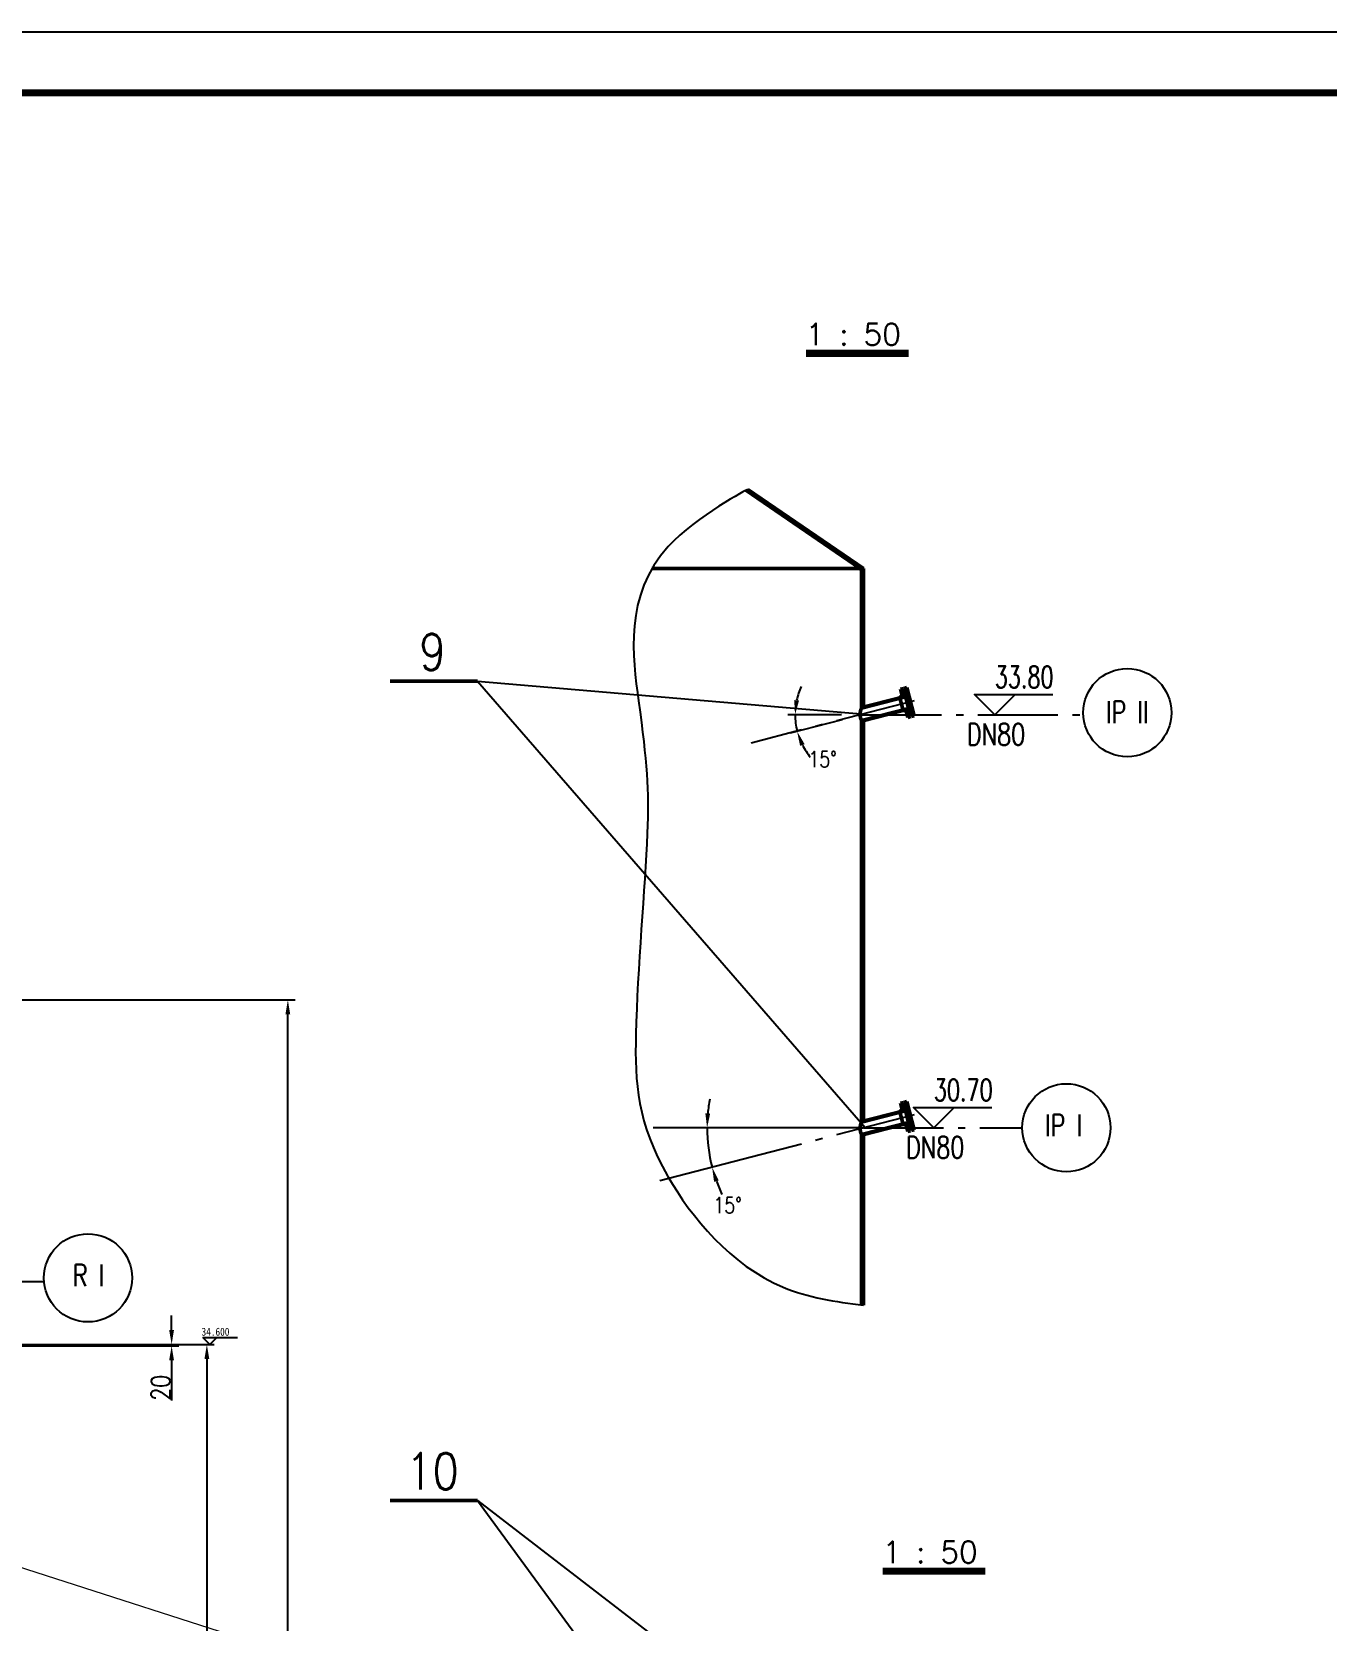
# Model space of a CAD drawing. Header units: inches. Extents: x 17 to 118917, y 16 to 84116.
# Drawn here: x 33260 to 51085, y 62234 to 84116 of the extents above; entities that cross this region are included whole.
import ezdxf
from ezdxf.enums import TextEntityAlignment as Align

# ---------------------------------------------------------------- set-up
doc = ezdxf.new("R2010")
doc.units = ezdxf.units.IN
doc.header["$MEASUREMENT"] = 0
doc.linetypes.add('AUSGEZOGEN', pattern=[0])
doc.linetypes.add('STRICHPKT2', pattern=[1.6, 1.1, -0.2, 0.1, -0.2])
doc.layers.get('DEFPOINTS').update_dxf_attribs({"color": 6})
for name, color, linetype in [('01TEXT', 4, 'Continuous'), ('02ACHSE', 3, 'STRICHPKT2'), ('02BEMASS', 3, 'AUSGEZOGEN'), ('02TEXT', 3, 'AUSGEZOGEN'), ('1', 2, 'Continuous'), ('D', 4, 'Continuous'), ('GRID', 7, 'Continuous'), ('PART1', 7, 'Continuous')]:
    doc.layers.add(name, color=color, linetype=linetype)
for name, color, linetype, lineweight in [('05KOMP', 1, 'AUSGEZOGEN', 50), ('2', 1, 'Continuous', 50), ('细实线', 4, 'Continuous', 20)]:
    doc.layers.add(name, color=color, linetype=linetype, lineweight=lineweight)
doc.styles.add('HYS', font='romans.shx', dxfattribs={"width": 0.85, "bigfont": 'tcc_hzdx.shx'})
doc.styles.add('HZ', font='txt.shx', dxfattribs={"width": 0.8, "bigfont": 'hzdx.shx'})
doc.styles.add('HZA', font='romans.shx', dxfattribs={"width": 0.75, "bigfont": 'tcc_hzdx.shx'})
doc.styles.add('HZTXT', font='romans.shx', dxfattribs={"width": 0.7, "bigfont": 'tcc_hzdx.shx'})
doc.dimstyles.new('ISO-25', dxfattribs={"dimtxt": 220, "dimasz": 200, "dimexe": 100, "dimexo": 0.625, "dimgap": 20, "dimtad": 1, "dimdec": 1, "dimtxsty": 'HZ', "dimcen": 2.5, "dimadec": 0, "dimazin": 0, "dimtfac": 1, "dimtdec": 1, "dimtmove": 0, "dimatfit": 3, "dimfxl": 0, "dimarcsym": 0})
doc.dimstyles.new('ISO-25$2', dxfattribs={"dimtxt": 220, "dimasz": 200, "dimexe": 100, "dimexo": 0.625, "dimgap": 20, "dimtad": 1, "dimtih": 1, "dimtoh": 1, "dimdec": 1, "dimtxsty": 'HZ', "dimcen": 2.5, "dimadec": 0, "dimazin": 0, "dimtfac": 1, "dimtdec": 1, "dimtmove": 0, "dimatfit": 3, "dimfxl": 0, "dimarcsym": 0})

# ---------------------------------------------------------------- blocks, each defined once
blk = doc.blocks.new('*D111')
at = {"layer": 'DEFPOINTS', "color": 0}
for p in [(41809, 69025), (42812, 69025), (42559, 68843), (43160, 68624), (41902, 68298)]:
    blk.add_point(p, dxfattribs=at)
at = {"layer": '细实线', "color": 0, "lineweight": -2}
for start, end in [(169.341, 174.6705), (180, 194.561), (199.8905, 205.22)]:
    blk.add_arc((44703, 69025), 2151, start, end, dxfattribs=at)
at = {"layer": '细实线', "color": 0}
for points in [[(42594, 69223), (42528, 69226), (42552, 69025)], [(42648, 68283), (42712, 68303), (42621, 68484)]]:
    blk.add_solid(points, dxfattribs=at)
at = {"layer": '细实线', "color": 0, "insert": (42834, 67960), "char_height": 220, "attachment_point": 5, "style": 'HZ'}
blk.add_mtext('15°', dxfattribs=at)
blk = doc.blocks.new('*D135')
at = {"layer": 'DEFPOINTS', "color": 0}
for p in [(27081, 66044), (27081, 66024), (35184, 66024)]:
    blk.add_point(p, dxfattribs=at)
at = {"layer": '细实线', "color": 0, "lineweight": -2}
for p, q in [((35184, 66244), (35184, 66444)), ((27081, 66044), (35284, 66044)), ((27081, 66024), (35284, 66024)), ((35184, 66044), (35184, 66024)), ((35184, 65824), (35184, 65272))]:
    blk.add_line(p, q, dxfattribs=at)
at = {"layer": '细实线', "color": 0}
for points in [[(35150, 66244), (35217, 66244), (35184, 66044)], [(35150, 65824), (35217, 65824), (35184, 66024)]]:
    blk.add_solid(points, dxfattribs=at)
at = {"layer": '细实线', "color": 0, "insert": (35034, 65448), "char_height": 260, "attachment_point": 5, "rotation": 90, "style": 'HZ'}
blk.add_mtext('20', dxfattribs=at)
blk = doc.blocks.new('*D138')
at = {"layer": 'DEFPOINTS', "color": 0}
for p in [(27080, 66044), (27080, 31444), (35669, 31444)]:
    blk.add_point(p, dxfattribs=at)
at = {"layer": '细实线', "color": 0, "lineweight": -2}
for p, q in [((27081, 66044), (35769, 66044)), ((35669, 65844), (35669, 31644)), ((27081, 31444), (35769, 31444))]:
    blk.add_line(p, q, dxfattribs=at)
at = {"layer": '细实线', "color": 0}
for points in [[(35636, 65844), (35702, 65844), (35669, 66044)], [(35636, 31644), (35702, 31644), (35669, 31444)]]:
    blk.add_solid(points, dxfattribs=at)
at = {"layer": '细实线', "color": 0, "insert": (35519, 48871), "char_height": 260, "attachment_point": 5, "rotation": 90, "style": 'HZ'}
blk.add_mtext('34600', dxfattribs=at)
blk = doc.blocks.new('*D139')
at = {"layer": 'DEFPOINTS', "color": 0}
for p in [(21599, 70789), (36783, 70789), (27631, 31444)]:
    blk.add_point(p, dxfattribs=at)
at = {"layer": '细实线', "color": 0, "lineweight": -2}
for p, q in [((21600, 70789), (36883, 70789)), ((36783, 31644), (36783, 70589)), ((27632, 31444), (36883, 31444))]:
    blk.add_line(p, q, dxfattribs=at)
at = {"layer": '细实线', "color": 0}
for points in [[(36750, 70589), (36816, 70589), (36783, 70789)], [(36750, 31644), (36816, 31644), (36783, 31444)]]:
    blk.add_solid(points, dxfattribs=at)
at = {"layer": '细实线', "color": 0, "insert": (36633, 51005), "char_height": 260, "attachment_point": 5, "rotation": 90, "style": 'HZ'}
blk.add_mtext('~39350', dxfattribs=at)
blk = doc.blocks.new('*D62')
at = {"layer": 'DEFPOINTS', "color": 0}
for p in [(43765, 74636), (44403, 74714), (44412, 74645), (45027, 74805), (47381, 74714)]:
    blk.add_point(p, dxfattribs=at)
at = {"layer": '细实线', "color": 0, "lineweight": -2}
for p, q in [((44402, 74714), (43662, 74714)), ((44411, 74644), (43695, 74458))]:
    blk.add_line(p, q, dxfattribs=at)
for start, end in [(154.9554, 167.4777), (180, 194.561), (207.0833, 219.6056)]:
    blk.add_arc((44679, 74714), 917, start, end, dxfattribs=at)
at = {"layer": '细实线', "color": 0}
for points in [[(43817, 74909), (43751, 74916), (43762, 74714)], [(43831, 74285), (43894, 74308), (43791, 74484)]]:
    blk.add_solid(points, dxfattribs=at)
at = {"layer": '细实线', "color": 0, "insert": (44141, 74101), "char_height": 220, "attachment_point": 5, "style": 'HZ'}
blk.add_mtext('15°', dxfattribs=at)

msp = doc.modelspace()

# ---------------------------------------------------------------- hatches: boundary and pattern name
at = {"layer": '细实线'}
h = msp.add_hatch(dxfattribs=at)
h.set_pattern_fill('ANSI31', color=256, scale=100, angle=90, style=0)
h.set_pattern_definition([(135, (-2789747.979, -1546554.435), (-8.838834765, -8.838834765), [])])
h.paths.add_polyline_path([(45252.23738, 75074.33863), (45213.52216, 75064.2822), (45243.18864, 74950.0723), (45281.90386, 74960.12874)])
h.paths.add_polyline_path([(45323.13522, 74801.39634), (45284.42001, 74791.33991), (45301.67539, 74724.91016), (45343.00281, 74724.91016)])
h.paths.add_polyline_path([(45343.00281, 74724.91016), (45301.67539, 74724.91016), (45314.08648, 74677.13001), (45352.8017, 74687.18644)])
h.paths.add_polyline_path([(45236.14913, 74977.17296), (45202.46213, 74947.75892), (45204.47342, 74940.01587), (45243.18864, 74950.0723)])
h.paths.add_polyline_path([(45284.42001, 74791.33991), (45245.70479, 74781.28347), (45247.71607, 74773.54043), (45291.45951, 74764.23925)])
h = msp.add_hatch(dxfattribs=at)
h.set_pattern_fill('ANSI31', color=256, scale=100, style=0)
h.set_pattern_definition([(45, (-2789747.979, -1546554.435), (-8.838834765, 8.838834765), [])])
h.paths.add_polyline_path([(45300.63141, 75086.90917), (45261.91619, 75076.85274), (45291.58266, 74962.64284), (45330.29788, 74972.69927)])
h.paths.add_polyline_path([(45371.52925, 74813.96688), (45332.81403, 74803.91044), (45353.33466, 74724.91016), (45394.66208, 74724.91016)])
h.paths.add_polyline_path([(45394.66208, 74724.91016), (45353.33466, 74724.91016), (45362.4805, 74689.70055), (45401.19572, 74699.75698)])
h = msp.add_hatch(dxfattribs=at)
h.set_pattern_fill('ANSI31', color=256, scale=100, angle=90, style=0)
h.set_pattern_definition([(135, (-2789747.979, -1552254.435), (-8.838834765, -8.838834765), [])])
h.paths.add_polyline_path([(45252.23738, 69374.33863), (45213.52216, 69364.2822), (45243.18864, 69250.0723), (45281.90386, 69260.12874)])
h.paths.add_polyline_path([(45323.13522, 69101.39634), (45284.42001, 69091.33991), (45301.67539, 69024.91016), (45343.00281, 69024.91016)])
h.paths.add_polyline_path([(45343.00281, 69024.91016), (45301.67539, 69024.91016), (45314.08648, 68977.13001), (45352.8017, 68987.18644)])
h.paths.add_polyline_path([(45236.14913, 69277.17296), (45202.46213, 69247.75892), (45204.47342, 69240.01587), (45243.18864, 69250.0723)])
h.paths.add_polyline_path([(45284.42001, 69091.33991), (45245.70479, 69081.28347), (45247.71607, 69073.54043), (45291.45951, 69064.23925)])
h = msp.add_hatch(dxfattribs=at)
h.set_pattern_fill('ANSI31', color=256, scale=100, style=0)
h.set_pattern_definition([(45, (-2789747.979, -1552254.435), (-8.838834765, 8.838834765), [])])
h.paths.add_polyline_path([(45300.63141, 69386.90917), (45261.91619, 69376.85274), (45291.58266, 69262.64284), (45330.29788, 69272.69927)])
h.paths.add_polyline_path([(45371.52925, 69113.96688), (45332.81403, 69103.91044), (45353.33466, 69024.91016), (45394.66208, 69024.91016)])
h.paths.add_polyline_path([(45394.66208, 69024.91016), (45353.33466, 69024.91016), (45362.4805, 68989.70055), (45401.19572, 68999.75698)])

# ---------------------------------------------------------------- linework, layer by layer
at = {"color": 9, "linetype": 'ByBlock', "ltscale": 1000}
for p, q in [((42811.67631, 69024.91016), (41809.42361, 69024.91016)), ((43160.49618, 68624.3635), (41902.34847, 68297.55465))]:
    msp.add_line(p, q, dxfattribs=at)
at = {"ltscale": 1000}
msp.add_line((44702.51954, 69024.91016), (42811.67631, 69024.91016), dxfattribs=at)
at = {"color": 2, "ltscale": 1000}
msp.add_lwpolyline([(16.86786, 16.25674), (16.86786, 84116.25674), (118916.86786, 84116.25674), (118916.86786, 16.25674)], close=True, dxfattribs=at)
at = {"color": 9, "ltscale": 1000}
for points in [[(46789.94187, 74993.99014), (46509.98416, 74714.03242), (46230.02644, 74993.99014), (47309.94187, 74993.99014)], [(45951.83291, 69307.07548), (45671.8752, 69027.11776), (45391.91748, 69307.07548), (46471.83291, 69307.07548)]]:
    msp.add_lwpolyline(points, dxfattribs=at)
msp.add_open_spline([(43111.06556, 77816.19289), (43111.06556, 77816.19289), (41321.98867, 76899.10652), (41704.32121, 74299.28908), (41786.32974, 73264.29976), (41513.22225, 70365.64064), (41613.41079, 68680.29147), (43135.4627, 66816.67794), (44320.94519, 66630.6093), (44702.51954, 66586.51274)], degree=3, knots=[0, 0, 0, 0, 793.983859178, 2033.6392675075, 3796.6940580324, 5932.62750602, 7543.2933696883, 8763.7215993158, 9341.6552230825, 9341.6552230825, 9341.6552230825, 9341.6552230825])
at = {"layer": '02ACHSE', "ltscale": 1000}
for p, q in [((44678.90845, 74714.03242), (47727.30112, 74714.03242)), ((44704.68981, 69027.11776), (46889.19216, 69027.11776)), ((16500.53735, 66912.513), (33427.98139, 66912.513))]:
    msp.add_line(p, q, dxfattribs=at)
for points in [[(45399.30759, 74905.90361), (43160.49618, 74324.3635)], [(45399.30759, 69205.90361), (43160.49618, 68624.3635)]]:
    msp.add_lwpolyline(points, dxfattribs=at)
at = {"layer": '02BEMASS', "ltscale": 1000, "const_width": 100}
for points in [[(43910.78773, 79689.43066), (45325.22168, 79689.43066)], [(44967.71191, 62922.61721), (46382.14586, 62922.61721)]]:
    msp.add_lwpolyline(points, dxfattribs=at)
at = {"layer": '02TEXT'}
for centre in [(48334.19215, 74741.97641), (47496.08319, 69027.11776), (34032.97578, 66960.45574)]:
    msp.add_circle(centre, 606.89103, dxfattribs=at)
at = {"layer": '05KOMP', "ltscale": 1000}
for p, q in [((43087.03821, 77803.56831), (44660.08135, 76724.91016)), ((43111.06556, 77816.19289), (44702.51954, 76724.91016)), ((41793.68105, 76724.91016), (44702.51954, 76724.91016)), ((44660.08135, 76724.91016), (44661.14067, 76724.18377)), ((44678.51954, 76691.19461), (44678.51954, 74803.3438)), ((44702.51954, 76724.91016), (44702.51954, 74817.89685)), ((45213.52216, 75064.2822), (45252.23738, 75074.33863)), ((45236.14913, 74977.17296), (45213.52216, 75064.2822)), ((45252.23738, 75074.33863), (45352.8017, 74687.18644)), ((45261.91619, 75076.85274), (45300.63141, 75086.90917)), ((45362.4805, 74689.70055), (45261.91619, 75076.85274)), ((45300.63141, 75086.90917), (45401.19572, 74699.75698)), ((45202.46213, 74947.75892), (45183.10452, 74942.7307)), ((45236.14913, 74977.17296), (45202.46213, 74947.75892)), ((45202.46213, 74947.75892), (45247.71607, 74773.54043)), ((44678.51954, 74633.95486), (44678.51954, 69103.3438)), ((44702.51954, 74631.92348), (44702.51954, 69117.89685)), ((45228.35846, 74768.51221), (45247.71607, 74773.54043)), ((45247.71607, 74773.54043), (45291.45951, 74764.23925)), ((45314.08648, 74677.13001), (45291.45951, 74764.23925)), ((45352.8017, 74687.18644), (45314.08648, 74677.13001)), ((45401.19572, 74699.75698), (45362.4805, 74689.70055)), ((45213.52216, 69364.2822), (45252.23738, 69374.33863)), ((45252.23738, 69374.33863), (45352.8017, 68987.18644)), ((45261.91619, 69376.85274), (45300.63141, 69386.90917)), ((45362.4805, 68989.70055), (45261.91619, 69376.85274)), ((45300.63141, 69386.90917), (45401.19572, 68999.75698)), ((45202.46213, 69247.75892), (45183.10452, 69242.7307)), ((45236.14913, 69277.17296), (45202.46213, 69247.75892)), ((45202.46213, 69247.75892), (45247.71607, 69073.54043)), ((45236.14913, 69277.17296), (45213.52216, 69364.2822)), ((44678.51954, 68933.95486), (44678.51954, 66586.51274)), ((44702.51954, 68931.92348), (44702.51954, 66586.51274)), ((45228.35846, 69068.51221), (45247.71607, 69073.54043)), ((45247.71607, 69073.54043), (45291.45951, 69064.23925)), ((45314.08648, 68977.13001), (45291.45951, 69064.23925)), ((45352.8017, 68987.18644), (45314.08648, 68977.13001)), ((45401.19572, 68999.75698), (45362.4805, 68989.70055))]:
    msp.add_line(p, q, dxfattribs=at)
for points in [[(45281.90386, 74960.12874), (44678.13224, 74803.24317)], [(45202.46213, 74947.75892), (44678.51954, 74811.66276)], [(45330.29788, 74972.69927), (45291.58266, 74962.64284)], [(45323.13522, 74801.39634), (44678.51954, 74633.95486)], [(45247.71607, 74773.54043), (44678.51954, 74625.68938)], [(45371.52925, 74813.96688), (45332.81403, 74803.91044)], [(45281.90386, 69260.12874), (44678.13224, 69103.24317)], [(45202.46213, 69247.75892), (44678.51954, 69111.66276)], [(45330.29788, 69272.69927), (45291.58266, 69262.64284)], [(45323.13522, 69101.39634), (44678.51954, 68933.95486)], [(45247.71607, 69073.54043), (44678.51954, 68925.68938)], [(45371.52925, 69113.96688), (45332.81403, 69103.91044)]]:
    msp.add_lwpolyline(points, dxfattribs=at)
at = {"layer": '05KOMP'}
for centre, radius, start, end in [((44638.51954, 76691.19461), 40, 0, 55.56101069), ((44822.25675, 74718.93729), 166.98023, 149.40694793, 210.59305207), ((44822.25675, 69018.93729), 166.98023, 149.40694793, 210.59305207)]:
    msp.add_arc(centre, radius, start, end, dxfattribs=at)
at = {"layer": '2', "ltscale": 1000}
for p, q in [((38191.45735, 75174.43265), (39391.45735, 75174.43265)), ((38191.45735, 63894.29111), (39391.45735, 63894.29111))]:
    msp.add_line(p, q, dxfattribs=at)
at = {"layer": '2', "lineweight": 60, "ltscale": 1000, "const_width": 100}
msp.add_lwpolyline([(2516.86786, 976.25674), (2516.86786, 83276.25674), (118016.86786, 83276.25674), (118016.86786, 976.25674)], close=True, dxfattribs=at)
at = {"layer": 'D', "ltscale": 1000}
for p, q in [((39391.45735, 75174.43265), (44728.25461, 69029.61116)), ((39391.45735, 75174.43265), (44720.13052, 74722.45846)), ((39391.45735, 63894.29111), (46121.08459, 54714.03467)), ((39391.45735, 63894.29111), (46121.08459, 58714.03467))]:
    msp.add_line(p, q, dxfattribs=at)
at = {"layer": 'DEFPOINTS', "color": 0, "linetype": 'ByBlock'}
for p in [(45399.30759, 74905.90361), (44702.51954, 74724.91016), (45399.30759, 69205.90361), (42811.67631, 69024.91016), (44702.51954, 69024.91016), (43160.49618, 68624.3635)]:
    msp.add_point(p, dxfattribs=at)
at = {"layer": 'PART1', "color": 4, "linetype": 'Continuous', "ltscale": 1000}
for p, q in [((35710.80832, 66043.50377), (35614.19111, 66140.12098)), ((35614.19111, 66140.12098), (36090.84975, 66140.12098)), ((35807.42553, 66140.12098), (35710.80832, 66043.50377))]:
    msp.add_line(p, q, dxfattribs=at)
at = {"layer": '细实线', "ltscale": 1000}
for p, q in [((45216.03113, 75018.31805), (45311.94489, 75043.35455)), ((45311.94489, 75043.35455), (45323.35025, 75046.22987)), ((45293.90885, 74718.50466), (45389.88224, 74743.3116)), ((45389.88224, 74743.3116), (45401.24512, 74746.35042)), ((45216.03113, 69318.31805), (45311.94489, 69343.35455)), ((45311.94489, 69343.35455), (45323.35025, 69346.22987)), ((45293.90885, 69018.50466), (45389.88224, 69043.3116)), ((45389.88224, 69043.3116), (45401.24512, 69046.35042)), ((27025.26947, 64928.65468), (38210.33837, 61336.33837))]:
    msp.add_line(p, q, dxfattribs=at)

# ---------------------------------------------------------------- texts
at = {"color": 3, "style": 'HZTXT', "width": 0.7}
for s, p in [('33.80', (46509.94187, 74993.99014)), ('30.70', (45671.83291, 69307.07548))]:
    msp.add_text(s, height=300, dxfattribs=at).set_placement(p, align=Align.BOTTOM_LEFT)
at = {"layer": '01TEXT', "style": 'HZA', "width": 0.75}
for p in [(46128.50576, 74293.73187), (45290.3968, 68606.81721)]:
    msp.add_text('DN80', height=300, dxfattribs=at).set_placement(p)
at = {"layer": '02BEMASS', "style": 'HYS'}
for p in [(43701.5611, 79801.728), (44758.48528, 63034.91455)]:
    msp.add_text(' 1 : 50', height=300, dxfattribs=at).set_placement(p)
at = {"layer": '02TEXT', "style": 'HZA', "width": 0.75}
for s, p in [('IP II', (48040.62494, 74599.02394)), ('IP I', (47202.51598, 68912.10928)), ('R I', (33824.02857, 66845.44726))]:
    msp.add_text(s, height=300, dxfattribs=at).set_placement(p)
at = {"layer": '1', "style": 'HYS', "width": 0.85}
for s, p in [('9', (38772.62142, 75579.14925)), ('10', (38772.62142, 64299.00771))]:
    msp.add_text(s, height=500, dxfattribs=at).set_placement(p, align=Align.MIDDLE)
at = {"layer": 'GRID', "color": 7, "width": 0.85}
msp.add_text('34.600', height=110.418397, dxfattribs=at).set_placement((35596.07357, 66163.80658))

# ---------------------------------------------------------------- dimensions: what is measured, and where the dimension line sits
at = {"layer": '细实线'}
for base, line1, line2, picture, middle in [((43765.27415, 74636.45048), ((45027.30247, 74804.52915), (44411.77248, 74644.6428)), ((44402.90746, 74714.03242), (47380.60678, 74714.03242)), '*D62', (44141.30329, 73971.24895)), ((42559.32675, 68842.91934), ((43160.49618, 68624.3635), (41902.34847, 68297.55465)), ((42811.67631, 69024.91016), (41809.42361, 69024.91016)), '*D111', (42833.5315, 67960.35406))]:
    dim = msp.add_angular_dim_2l(base=base, line1=line1, line2=line2, dimstyle='ISO-25$2', dxfattribs=at)
    dim.commit()
    dim.dimension.update_dxf_attribs({"geometry": picture, "text_midpoint": middle, "dimtype": 162})
for base, p1, p2, text, picture, middle in [((36783.1174, 70788.58222), (27631.34686, 31443.59114), (21599.21127, 70788.58222), '~39350', '*D139', (36783.1174, 51004.98482)), ((35183.53461, 66023.59109), (27080.71593, 66043.50377), (27080.71593, 66023.59109), '20', '*D135', (35183.53461, 65447.59109)), ((35668.94981, 31443.59114), (27080.09093, 66043.50377), (27080.09093, 31443.59114), '34600', '*D138', (35668.94981, 48871.16316))]:
    dim = msp.add_linear_dim(base=base, p1=p1, p2=p2, angle=90, text=text, dimstyle='ISO-25', override={"dimtxt": 260}, dxfattribs=at)
    dim.commit()
    dim.dimension.update_dxf_attribs({"geometry": picture, "text_midpoint": middle, "dimtype": 160})

doc.saveas('drawing.dxf')
